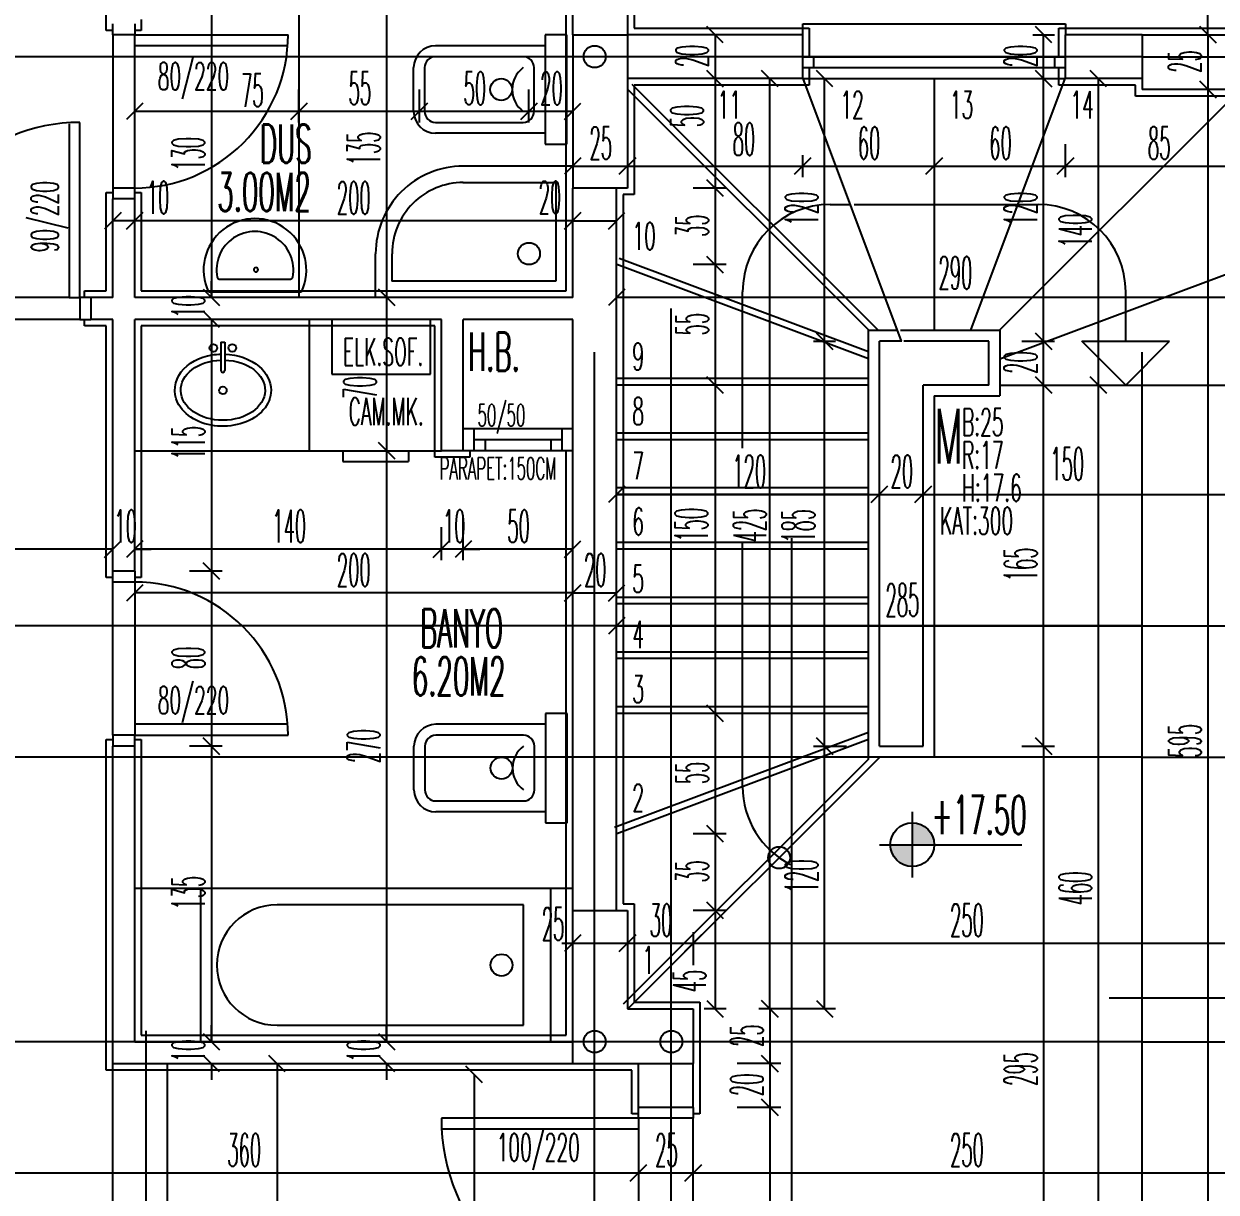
# Model space of a CAD drawing. Extents: x 78 to 306, y -397 to 18.
# Drawn here: x 275.7 to 275.8089, y -396.5913 to -396.4846 of the extents above; entities that cross this region are included whole.
import ezdxf

# ---------------------------------------------------------------- set-up
doc = ezdxf.new("R2010")
doc.units = 0
doc.header["$LTSCALE"] = 0.5
doc.header["$MEASUREMENT"] = 0
for name, pattern in [('DASHDOT2', [0.5, 0.25, -0.125, 0, -0.125]), ('DASHED', [0.75, 0.5, -0.25]), ('DOT2', [0.125, 0, -0.125])]:
    doc.linetypes.add(name, pattern=pattern)
doc.layers.get('0').update_dxf_attribs({"linetype": 'CONTINUOUS'})
for name, color, linetype in [('AKS', 5, 'DASHDOT2'), ('ASHADE', 7, 'CONTINUOUS'), ('DUVAR', 6, 'CONTINUOUS'), ('IZDUSUM', 2, 'DOT2'), ('KAPI', 1, 'CONTINUOUS'), ('KOLON', 4, 'CONTINUOUS'), ('MERDIVEN', 3, 'CONTINUOUS'), ('OLCU', 31, 'CONTINUOUS'), ('SIVA', 7, 'CONTINUOUS'), ('TEFRIS', 11, 'CONTINUOUS')]:
    doc.layers.add(name, color=color, linetype=linetype)
doc.styles.add('ICMEKAN', font='romans.shx', dxfattribs={"width": 0.55, "height": 0.2})
doc.styles.add('OLCU', font='romans.shx', dxfattribs={"width": 0.6, "height": 0.125})
doc.styles.add('OLCUIC', font='ROMANS.SHX', dxfattribs={"width": 0.4, "height": 0.15})

msp = doc.modelspace()

# ---------------------------------------------------------------- hatches: boundary and pattern name
at = {"layer": 'MERDIVEN'}
h = msp.add_hatch(color=256, dxfattribs=at)
h.paths.add_polyline_path([(275.781143941935, -396.5575598737721), (275.781143941935, -396.5595598737721), (275.783143941935, -396.5595598737721, 0.4142135623730743)])
h.paths.add_polyline_path([(275.781143941935, -396.5615598737721), (275.781143941935, -396.5595598737721), (275.779143941935, -396.5595598737721, 0.4142135623730743)])

# ---------------------------------------------------------------- linework, layer by layer
at = {"color": 0, "linetype": 'ByBlock'}
for p, q in [((275.763893941935, -396.4863098737721), (275.762393941935, -396.4848098737721)), ((275.793893941935, -396.4863098737721), (275.792393941935, -396.4848098737721)), ((275.807393941935, -396.4848098737721), (275.808893941935, -396.4863098737721)), ((275.808893941935, -396.4863098737721), (275.807393941935, -396.4848098737721)), ((275.763893941935, -396.4903098737721), (275.762393941935, -396.4888098737721)), ((275.762393941935, -396.4888098737721), (275.763893941935, -396.4903098737721)), ((275.768893941935, -396.4903098737721), (275.767393941935, -396.4888098737721)), ((275.773893941935, -396.4903098737721), (275.772393941935, -396.4888098737721)), ((275.792393941935, -396.4888098737721), (275.793893941935, -396.4903098737721)), ((275.793893941935, -396.4903098737721), (275.792393941935, -396.4888098737721)), ((275.798893941935, -396.4903098737721), (275.797393941935, -396.4888098737721)), ((275.808893941935, -396.4913098737721), (275.807393941935, -396.4898098737721)), ((275.807393941935, -396.4898098737721), (275.808893941935, -396.4913098737721)), ((275.710893941935, -396.4918098737721), (275.709393941935, -396.4933098737721)), ((275.724393941935, -396.4933098737721), (275.725893941935, -396.4918098737721)), ((275.725893941935, -396.4918098737721), (275.724393941935, -396.4933098737721)), ((275.735393941935, -396.4933098737721), (275.736893941935, -396.4918098737721)), ((275.736893941935, -396.4918098737721), (275.735393941935, -396.4933098737721)), ((275.745393941935, -396.4933098737721), (275.746893941935, -396.4918098737721)), ((275.746893941935, -396.4918098737721), (275.745393941935, -396.4933098737721)), ((275.749393941935, -396.4933098737721), (275.750893941935, -396.4918098737721)), ((275.750893941935, -396.4968098737721), (275.749393941935, -396.4983098737721)), ((275.755893941935, -396.4968098737721), (275.754393941935, -396.4983098737721)), ((275.754393941935, -396.4983098737721), (275.755893941935, -396.4968098737721)), ((275.771893941935, -396.4968098737721), (275.770393941935, -396.4983098737721)), ((275.770393941935, -396.4983098737721), (275.771893941935, -396.4968098737721)), ((275.783893941935, -396.4968098737721), (275.782393941935, -396.4983098737721)), ((275.782393941935, -396.4983098737721), (275.783893941935, -396.4968098737721)), ((275.795893941935, -396.4968098737721), (275.794393941935, -396.4983098737721)), ((275.794393941935, -396.4983098737721), (275.795893941935, -396.4968098737721)), ((275.763893941935, -396.5003098737721), (275.762393941935, -396.4988098737721)), ((275.762393941935, -396.4988098737721), (275.763893941935, -396.5003098737721)), ((275.708893941935, -396.5018098737721), (275.707393941935, -396.5033098737721)), ((275.709393941935, -396.5033098737721), (275.710893941935, -396.5018098737721)), ((275.710893941935, -396.5018098737721), (275.709393941935, -396.5033098737721)), ((275.750893941935, -396.5018098737721), (275.749393941935, -396.5033098737721)), ((275.749393941935, -396.5033098737721), (275.750893941935, -396.5018098737721)), ((275.753393941935, -396.5033098737721), (275.754893941935, -396.5018098737721)), ((275.763893941935, -396.5073098737721), (275.762393941935, -396.5058098737721)), ((275.762393941935, -396.5058098737721), (275.763893941935, -396.5073098737721)), ((275.716393941935, -396.5088098737721), (275.717893941935, -396.5103098737721)), ((275.716393941935, -396.5088098737721), (275.717893941935, -396.5103098737721)), ((275.733893941935, -396.5103098737721), (275.732393941935, -396.5088098737721)), ((275.732393941935, -396.5088098737721), (275.733893941935, -396.5103098737721)), ((275.754893941935, -396.5088098737721), (275.753393941935, -396.5103098737721)), ((275.717893941935, -396.5123098737721), (275.716393941935, -396.5108098737721)), ((275.717893941935, -396.5123098737764), (275.716393941935, -396.5108098737765)), ((275.772393941935, -396.5128098737721), (275.773893941935, -396.5143098737721)), ((275.773893941935, -396.5143098737721), (275.772393941935, -396.5128098737721)), ((275.792393941935, -396.5128098737721), (275.793893941935, -396.5143098737721)), ((275.793893941935, -396.5143098737721), (275.792393941935, -396.5128098737721)), ((275.763893941935, -396.5183098737721), (275.762393941935, -396.5168098737721)), ((275.762393941935, -396.5168098737721), (275.763893941935, -396.5183098737721)), ((275.792393941935, -396.5168098737721), (275.793893941935, -396.5183098737721)), ((275.793893941935, -396.5183098737721), (275.792393941935, -396.5168098737721)), ((275.797393941935, -396.5168098737721), (275.798893941935, -396.5183098737721)), ((275.798893941935, -396.5183098737721), (275.797393941935, -396.5168098737721)), ((275.733893941935, -396.5243098737721), (275.732393941935, -396.5228098737721)), ((275.732393941935, -396.5228098737721), (275.733893941935, -396.5243098737721)), ((275.754893941935, -396.5268098737721), (275.753393941935, -396.5283098737721)), ((275.778893941935, -396.5268098737721), (275.777393941935, -396.5283098737721)), ((275.777393941935, -396.5283098737721), (275.778893941935, -396.5268098737721)), ((275.782893941935, -396.5268098737721), (275.781393941935, -396.5283098737721)), ((275.781393941935, -396.5283098737721), (275.782893941935, -396.5268098737721)), ((275.707393941935, -396.5333098737721), (275.708893941935, -396.5318098737721)), ((275.707393941935, -396.5333098737721), (275.708893941935, -396.5318098737721)), ((275.710893941935, -396.5318098737721), (275.709393941935, -396.5333098737721)), ((275.710893941935, -396.5318098737721), (275.709393941935, -396.5333098737721)), ((275.737393941935, -396.5333098737721), (275.738893941935, -396.5318098737721)), ((275.737393941935, -396.5333098737721), (275.738893941935, -396.5318098737721)), ((275.740893941935, -396.5318098737721), (275.739393941935, -396.5333098737721)), ((275.740893941935, -396.5318098737721), (275.739393941935, -396.5333098737721)), ((275.749393941935, -396.5333098737721), (275.750893941935, -396.5318098737721)), ((275.717893941935, -396.5353098737721), (275.716393941935, -396.5338098737721)), ((275.716393941935, -396.5338098737721), (275.717893941935, -396.5353098737721)), ((275.710893941935, -396.5358098737721), (275.709393941935, -396.5373098737721)), ((275.750893941935, -396.5358098737721), (275.749393941935, -396.5373098737721)), ((275.749393941935, -396.5373098737721), (275.750893941935, -396.5358098737721)), ((275.753393941935, -396.5373098737721), (275.754893941935, -396.5358098737721)), ((275.754893941935, -396.5388098737721), (275.753393941935, -396.5403098737721)), ((275.763893941935, -396.5483098737721), (275.762393941935, -396.5468098737721)), ((275.762393941935, -396.5468098737721), (275.763893941935, -396.5483098737721)), ((275.717893941935, -396.5513098737721), (275.716393941935, -396.5498098737721)), ((275.716393941935, -396.5498098737721), (275.717893941935, -396.5513098737721)), ((275.772393941935, -396.5498098737721), (275.773893941935, -396.5513098737721)), ((275.773893941935, -396.5513098737721), (275.772393941935, -396.5498098737721)), ((275.793893941935, -396.5513098737721), (275.792393941935, -396.5498098737721)), ((275.792393941935, -396.5498098737721), (275.793893941935, -396.5513098737721)), ((275.763893941935, -396.5593098737721), (275.762393941935, -396.5578098737721)), ((275.762393941935, -396.5578098737721), (275.763893941935, -396.5593098737721)), ((275.763893941935, -396.5663098737721), (275.762393941935, -396.5648098737721)), ((275.762393941935, -396.5648098737721), (275.763893941935, -396.5663098737721)), ((275.750893941935, -396.5678098737721), (275.749393941935, -396.5693098737721)), ((275.755893941935, -396.5678098737721), (275.754393941935, -396.5693098737721)), ((275.754393941935, -396.5693098737721), (275.755893941935, -396.5678098737721)), ((275.761893941935, -396.5678098737721), (275.760393941935, -396.5693098737721)), ((275.760393941935, -396.5693098737721), (275.761893941935, -396.5678098737721)), ((275.762393941935, -396.5738098737721), (275.763893941935, -396.5753098737721)), ((275.768893941935, -396.5753098737721), (275.767393941935, -396.5738098737721)), ((275.767393941935, -396.5738098737721), (275.768893941935, -396.5753098737721)), ((275.772393941935, -396.5738098737721), (275.773893941935, -396.5753098737721)), ((275.716393941935, -396.5768098737721), (275.717893941935, -396.5783098737721)), ((275.716393941935, -396.5768098737721), (275.717893941935, -396.5783098737721)), ((275.732393941935, -396.5768098737721), (275.733893941935, -396.5783098737721)), ((275.732393941935, -396.5768098737721), (275.733893941935, -396.5783098737721)), ((275.717893941935, -396.5803098737721), (275.716393941935, -396.5788098737721)), ((275.723893941935, -396.5803098737721), (275.722393941935, -396.5788098737721)), ((275.733893941935, -396.5803098737721), (275.732393941935, -396.5788098737721)), ((275.768893941935, -396.5803098737721), (275.767393941935, -396.5788098737721)), ((275.767393941935, -396.5788098737721), (275.768893941935, -396.5803098737721)), ((275.741893941935, -396.5813098737721), (275.740393941935, -396.5798098737721)), ((275.768893941935, -396.5843098737721), (275.767393941935, -396.5828098737721)), ((275.767393941935, -396.5828098737721), (275.768893941935, -396.5843098737721)), ((275.755393941935, -396.5903098737721), (275.756893941935, -396.5888098737721)), ((275.756893941935, -396.5888098737721), (275.755393941935, -396.5903098737721)), ((275.760393941935, -396.5903098737721), (275.761893941935, -396.5888098737721)), ((275.761893941935, -396.5888098737721), (275.760393941935, -396.5903098737721))]:
    msp.add_line(p, q, dxfattribs=at)
at = {"layer": 'AKS'}
for p, q in [((275.7111439419353, -396.3515598737721), (275.7111439419353, -396.8395598737721)), ((275.7521439419353, -396.8395598737721), (275.7521439419353, -396.3515598737721)), ((275.8021439419354, -396.8395598737721), (275.8021439419354, -396.3515598737721)), ((275.7231439419353, -396.3555598737721), (275.7231439419353, -396.8355598737721)), ((275.7591439419353, -396.8355598737721), (275.7591439419353, -396.3555598737721)), ((275.8021439419354, -396.4875598737721), (275.5101439419353, -396.4875598737721)), ((275.8021439419353, -396.4875598737721), (276.0941439419353, -396.4875598737721)), ((275.8021439419354, -396.5395598737721), (275.5061439419361, -396.5395598737721)), ((275.8021439419353, -396.5395598737721), (276.0981439419346, -396.5395598737721)), ((275.8021439419354, -396.5515598737721), (275.5101439419353, -396.5515598737721)), ((275.8021439419353, -396.5515598737721), (276.0941439419353, -396.5515598737721)), ((275.8021439419354, -396.5775598737721), (275.5061439419361, -396.5775598737721)), ((275.8021439419353, -396.5775598737721), (276.0981439419346, -396.5775598737721))]:
    msp.add_line(p, q, dxfattribs=at)
at = {"layer": 'ASHADE'}
for centre in [(275.7521439419353, -396.4875598737721), (275.7521439419353, -396.5775598737721), (275.7591439419353, -396.5775598737721)]:
    msp.add_circle(centre, 0.0009999999999999432, dxfattribs=at)
at = {"layer": 'DUVAR'}
for p, q in [((275.7551439419353, -396.4785598737798), (275.7551439419353, -396.4855598737721)), ((275.7501439419353, -396.4855598737721), (275.7501439419353, -396.48255987378)), ((275.7711439419356, -396.4855598737772), (275.7551439419353, -396.4855598737775)), ((275.7711439419356, -396.4895598737764), (275.7711439419356, -396.4855598737772)), ((275.8021439419353, -396.4855598737768), (275.7951439419361, -396.4855598737769)), ((275.7951439419359, -396.4895598737755), (275.7951439419361, -396.4855598737769)), ((275.7711439419356, -396.4895598737764), (275.7551439419353, -396.4895598737771)), ((275.8021439419353, -396.4895598737752), (275.7951439419359, -396.4895598737755)), ((275.7501439419335, -396.5095598737756), (275.7501439419331, -396.4995598737721)), ((275.7541439419354, -396.5655598737721), (275.7541439419348, -396.4995598737721)), ((275.7081439419355, -396.5095598737759), (275.7081439419355, -396.5005598737744)), ((275.7101439419356, -396.5005598737744), (275.7081439419355, -396.5005598737744)), ((275.7101439419356, -396.5095598737759), (275.7101439419356, -396.5005598737744)), ((275.7061439419355, -396.5095598737759), (275.7061439419355, -396.511559873776)), ((275.7081439419355, -396.5095598737759), (275.7061439419355, -396.5095598737759)), ((275.7501439419338, -396.5095598737756), (275.7101439419356, -396.5095598737759)), ((275.7081439419355, -396.5115598737764), (275.7061439419355, -396.5115598737763)), ((275.7081439419355, -396.5345598737756), (275.7081439419355, -396.5115598737764)), ((275.7101439419356, -396.5345598737756), (275.7101439419356, -396.5115598737764)), ((275.7381439419335, -396.5115598737766), (275.7101439419356, -396.5115598737764)), ((275.738143941934, -396.5235598737777), (275.7381439419335, -396.5115598737771)), ((275.740143941934, -396.5235598737688), (275.7401439419335, -396.511559873777)), ((275.7501439419336, -396.5115598737767), (275.7401439419335, -396.5115598737766)), ((275.7501439419353, -396.5655598737721), (275.7501439419336, -396.5115598737767)), ((275.740143941934, -396.5235598737688), (275.738143941934, -396.5235598737688)), ((275.7101439419387, -396.5345598737757), (275.7081439419385, -396.5345598737756)), ((275.7081439419355, -396.5795598737758), (275.7081439419355, -396.5505598737757)), ((275.7101439419384, -396.5505598737757), (275.7081439419383, -396.5505598737757)), ((275.7101439419356, -396.5775598737757), (275.7101439419356, -396.5505598737757)), ((275.7101439419356, -396.5775598737757), (275.7501439419352, -396.5775598737757)), ((275.7081439419355, -396.5795598737758), (275.7501439419353, -396.5795598737753)), ((275.7561439419358, -396.5835598737754), (275.7561439419357, -396.5795598737752)), ((275.7611439419352, -396.5835598737751), (275.7611439419352, -396.5795598737751)), ((275.7611439419352, -396.5835598737751), (275.7561439419355, -396.5835598737754))]:
    msp.add_line(p, q, dxfattribs=at)
at = {"layer": 'IZDUSUM', "ltscale": 0.6}
for p, q in [((275.7251439419288, -396.4835598737721), (275.725143941929, -396.5095598737758)), ((275.7780222784295, -396.5125598737761), (275.7555682060041, -396.4901058013507)), ((275.7771439419338, -396.5145328953584), (275.7543844243529, -396.5059980762655)), ((275.7261141335827, -396.5235598737721), (275.7261141335827, -396.5115598737721)), ((275.777143941935, -396.5169598737757), (275.7541439419348, -396.5169598737757)), ((275.777143941935, -396.5219598737757), (275.7541439419348, -396.5219598737757)), ((275.777143941935, -396.5269598737757), (275.7541439419348, -396.5269598737757)), ((275.777143941935, -396.5319598737757), (275.7541439419348, -396.5319598737757)), ((275.777143941935, -396.5369598737757), (275.7541439419348, -396.5369598737757)), ((275.777143941935, -396.5419598737757), (275.7541439419348, -396.5419598737757)), ((275.777143941935, -396.5469598737757), (275.7541439419348, -396.5469598737757)), ((275.7771439419346, -396.5493052516317), (275.753963076223, -396.5579980762736)), ((275.7771439419347, -396.551741153996), (275.7547494862273, -396.5741356097034)), ((275.7081439419356, -396.609559873776), (275.7081439419352, -396.5795598737758)), ((275.7131439419356, -396.609559873776), (275.7131439419352, -396.5795598737757))]:
    msp.add_line(p, q, dxfattribs=at)
at = {"layer": 'KAPI', "linetype": 'DASHED', "ltscale": 0.4}
for p, q in [((275.7701439419351, -396.6315598737721), (275.7701439419351, -396.4320840608356)), ((275.599143941935, -396.5735598737721), (276.018143941935, -396.5735598737723))]:
    msp.add_line(p, q, dxfattribs=at)
at = {"layer": 'KAPI'}
for p, q in [((275.7081439419355, -396.4855598737747), (275.7081439419355, -396.4845598737746)), ((275.7101439419356, -396.4845598737746), (275.7101439419356, -396.4855598737747)), ((275.7711439419356, -396.4855598737757), (275.7711439419356, -396.4845598737757)), ((275.7711439419356, -396.4845598737757), (275.7951439419356, -396.4845598737757)), ((275.7951439419356, -396.4845598737757), (275.7951439419356, -396.4855598737757)), ((275.7101439419356, -396.4855598737747), (275.7081439419355, -396.4855598737747)), ((275.7101439419356, -396.4855598737747), (275.7241439419356, -396.4855598737747)), ((275.7101439419356, -396.4865598737748), (275.7101439419356, -396.4855598737747)), ((275.7241081819793, -396.4865598737745), (275.7101439419356, -396.4865598737748)), ((275.7711439419356, -396.4875598737759), (275.7951439419356, -396.4875598737759)), ((275.7721439419357, -396.4875598737759), (275.7721439419357, -396.4885598737759)), ((275.7941439419355, -396.4875598737759), (275.7941439419355, -396.4885598737759)), ((275.7711439419356, -396.4885598737759), (275.7951439419356, -396.4885598737759)), ((275.7711439419356, -396.4895598737757), (275.7951439419356, -396.4895598737757)), ((275.7041439419353, -396.4936907995548), (275.7041439419353, -396.5095598737759)), ((275.7051439419354, -396.5095598737759), (275.7051439419354, -396.4935598737756)), ((275.7081439419355, -396.4995598737743), (275.7081439419355, -396.5005598737741)), ((275.7101439419356, -396.4995598737743), (275.7081439419355, -396.4995598737743)), ((275.7101439419356, -396.5005598737741), (275.7101439419356, -396.4995598737743)), ((275.7736588461109, -396.5010598737721), (275.7755224838849, -396.5010598737721)), ((275.7758498770627, -396.5010598737721), (275.7926439419358, -396.5010598737721)), ((275.7041439419353, -396.5095598737759), (275.7051439419354, -396.5095598737759)), ((275.7051439419354, -396.5095598737759), (275.7051439419354, -396.511559873776)), ((275.7061439419355, -396.5095598737759), (275.7051439419354, -396.5095598737759)), ((275.7656588461109, -396.5233305569919), (275.7656588461109, -396.5090598737721)), ((275.8006439419357, -396.5135598737757), (275.8006439419357, -396.5090598737721)), ((275.7051439419354, -396.511559873776), (275.6891439419354, -396.5115598737763)), ((275.7051439419354, -396.511559873776), (275.7061439419355, -396.511559873776)), ((275.7800743680922, -396.5125598737762), (275.7891439419362, -396.5125598737762)), ((275.7891439419362, -396.5125598737762), (275.789143941936, -396.5185598737721)), ((275.7881439419356, -396.5135598737762), (275.7803931452908, -396.5135598737762)), ((275.7881439419355, -396.5175598737721), (275.7881439419356, -396.5135598737762)), ((275.7501439419366, -396.5215598737687), (275.7401439419339, -396.5215598737688)), ((275.7501439419366, -396.5235598737687), (275.7401439419339, -396.5235598737688)), ((275.7656588461109, -396.5542529628465), (275.7656588461109, -396.5319938169954)), ((275.7081439419385, -396.5355598737757), (275.7081439419385, -396.5345598737759)), ((275.7101439419387, -396.5345598737759), (275.7101439419387, -396.5355598737758)), ((275.7101439419387, -396.5355598737758), (275.7081439419385, -396.5355598737757)), ((275.7081439419383, -396.5495598737756), (275.7081439419385, -396.5355598737757)), ((275.7241081819821, -396.5485598737762), (275.7101439419384, -396.5485598737756)), ((275.7101439419384, -396.5485598737756), (275.7101439419384, -396.5495598737756)), ((275.7101439419384, -396.5495598737756), (275.7081439419383, -396.5495598737756)), ((275.7081439419383, -396.5495598737756), (275.7081439419383, -396.5505598737757)), ((275.7101439419384, -396.5495598737756), (275.7241439419383, -396.5495598737759)), ((275.7101439419384, -396.5505598737757), (275.7101439419384, -396.5495598737756)), ((275.7561439419355, -396.5845598737754), (275.7561439419355, -396.5835598737754)), ((275.7611439419352, -396.5835598737751), (275.7611439419352, -396.5845598737752)), ((275.7561439419355, -396.5845598737754), (275.7381439419351, -396.5845598737752)), ((275.7611439419352, -396.5845598737752), (275.7561439419355, -396.5845598737754)), ((275.7561439419355, -396.5845598737754), (275.7561439419355, -396.5855598737755)), ((275.7611439419352, -396.5845598737752), (275.7561439419355, -396.5845598737754)), ((275.7561439419355, -396.5845598737754), (275.7561439419355, -396.5855598737755)), ((275.7611439419352, -396.5845598737752), (275.7561439419355, -396.5845598737754)), ((275.7561439419355, -396.5845598737754), (275.7561439419355, -396.5855598737755)), ((275.7561439419355, -396.5855598737755), (275.7381717411794, -396.5855598737749))]:
    msp.add_line(p, q, dxfattribs=at)
at = {"layer": 'KAPI', "ltscale": 1.4}
for p, q in [((275.7081439419355, -396.4855598737747), (275.7081439419355, -396.4995598737743)), ((275.710143941935, -396.4995598737721), (275.710143941935, -396.4865598737721)), ((275.704143941935, -396.5095598737721), (275.6891439419354, -396.5095598737721)), ((275.741143941935, -396.5235598737721), (275.741143941935, -396.5215598737721)), ((275.749143941935, -396.5215598737721), (275.749143941935, -396.5235598737721)), ((275.749143941935, -396.5225598737721), (275.741143941935, -396.5225598737721)), ((275.742143941935, -396.5225598737721), (275.742143941935, -396.5235598737721)), ((275.748143941935, -396.5225598737721), (275.748143941935, -396.5235598737721)), ((275.710143941935, -396.5355598737721), (275.710143941935, -396.5485598737721)), ((275.761143941935, -396.602559873775), (275.761143941935, -396.5845598737752)), ((275.756143941935, -396.5855598737749), (275.756143941935, -396.602559873775))]:
    msp.add_line(p, q, dxfattribs=at)
at = {"layer": 'KAPI'}
for centre, radius, start, end in [((275.7101439419362, -396.4855598737747), 0.01399999999936199, 269.9999999983715, 0), ((275.7051439419354, -396.5095598737762), 0.01600000000064028, 90, 179.9999999991858), ((275.7736588461109, -396.5090598737721), 0.008, 90, 180), ((275.7926439419358, -396.5090598737721), 0.008, 0, 90), ((275.7101439419384, -396.5495598737756), 0.01399999999994179, 359.9999999988601, 89.99999999886009), ((275.7736588461109, -396.5542529628465), 0.008, 180, 242.959124344251), ((275.756143941935, -396.5845598737752), 0.01799999999988273, 180, 270.0000000016285)]:
    msp.add_arc(centre, radius, start, end, dxfattribs=at)
at = {"layer": 'KOLON'}
for p, q in [((275.7501439419353, -396.4855598737721), (275.7551439419353, -396.4855598737721)), ((275.7501439419353, -396.4855598737721), (275.7501439419353, -396.4995598737721)), ((275.7551439419353, -396.4855598737775), (275.7551439419353, -396.4995598737721)), ((275.8021439419353, -396.4855598737721), (275.8161439419353, -396.4855598737721)), ((275.8021439419353, -396.4855598737721), (275.8021439419353, -396.4905598737721)), ((275.7801737502895, -396.5135598737762), (275.771173750288, -396.4895598737721)), ((275.8161439419353, -396.4905598737721), (275.8021439419353, -396.4905598737721)), ((275.7551439419353, -396.4995598737721), (275.7501439419353, -396.4995598737721)), ((275.7501439419353, -396.5795598737721), (275.7501439419353, -396.5655598737721)), ((275.7501439419353, -396.5655598737721), (275.7551439419353, -396.5655598737721)), ((275.7551439419353, -396.5655598737721), (275.7551439419353, -396.5745598737721)), ((275.7551439419353, -396.5745598737721), (275.7611439419353, -396.5745598737721)), ((275.7611439419353, -396.5745598737721), (275.7611439419353, -396.5795598737721)), ((275.7501439419353, -396.5795598737721), (275.7611439419353, -396.5795598737721))]:
    msp.add_line(p, q, dxfattribs=at)
at = {"layer": 'MERDIVEN', "linetype": 'ByBlock'}
for p, q in [((275.783173750288, -396.5125598737721), (275.783173750288, -396.4895598737721)), ((275.7864891335811, -396.5125598737762), (275.7951141335827, -396.4895598737721)), ((275.777173750288, -396.5125598737721), (275.7551439419353, -396.4905300654194)), ((275.7891141335826, -396.5125598737721), (275.8111439419353, -396.4905300654194)), ((275.7771439419338, -396.5151736956393), (275.754173750288, -396.5065598737721)), ((275.7891439419368, -396.5151736956393), (275.8121141335827, -396.5065598737721)), ((275.7771439419338, -396.5125598737762), (275.7797987502895, -396.5125598737762)), ((275.7781439419348, -396.550559873776), (275.7781439419351, -396.5135598737762)), ((275.7801907857958, -396.5135598737762), (275.7781439419351, -396.5135598737762)), ((275.7871439419346, -396.5135598737762), (275.7871439419352, -396.5135598737762)), ((275.7966439419358, -396.5135598737757), (275.8046439419358, -396.5135598737757)), ((275.8006439419357, -396.5175598737757), (275.7966439419358, -396.5135598737757)), ((275.8006439419357, -396.5175598737757), (275.8046439419358, -396.5135598737757)), ((275.777143941935, -396.5175598737757), (275.7541439419348, -396.5175598737757)), ((275.7821439419353, -396.550559873776), (275.7821439419355, -396.5175598737721)), ((275.7881439419355, -396.5175598737721), (275.7821439419355, -396.5175598737721)), ((275.7891439419357, -396.5175598737757), (275.8121439419359, -396.5175598737757)), ((275.783143941936, -396.5185598737721), (275.7831439419351, -396.5515598737721)), ((275.783143941936, -396.5185598737721), (275.789143941936, -396.5185598737721)), ((275.777143941935, -396.5225598737757), (275.7541439419348, -396.5225598737757)), ((275.777143941935, -396.5275598737757), (275.7541439419348, -396.5275598737757)), ((275.777143941935, -396.5325598737757), (275.7541439419348, -396.5325598737757)), ((275.777143941935, -396.5375598737757), (275.7541439419348, -396.5375598737757)), ((275.777143941935, -396.5425598737757), (275.7541439419348, -396.5425598737757)), ((275.777143941935, -396.5475598737757), (275.7541439419348, -396.5475598737757)), ((275.7771439419338, -396.5499460519129), (275.754173750288, -396.5585598737801)), ((275.7781439419347, -396.550559873776), (275.7821439419353, -396.550559873776)), ((275.7781439419347, -396.5515896821333), (275.755173750296, -396.5745598737721)), ((275.7781439419347, -396.5515896821333), (275.7781439419347, -396.5515598737721))]:
    msp.add_line(p, q, dxfattribs=at)
at = {"layer": 'MERDIVEN'}
for p, q in [((275.7771439419347, -396.551741153996), (275.7771439419338, -396.5125598737762)), ((275.7831439419351, -396.5515598737758), (275.7771439419347, -396.5515598737758)), ((275.781143941935, -396.5565598737721), (275.781143941935, -396.5625598737721)), ((275.781143941935, -396.5565598737721), (275.781143941935, -396.5625598737721)), ((275.778143941935, -396.5595598737721), (275.791143941935, -396.5595598737721)), ((275.778143941935, -396.5595598737721), (275.791143941935, -396.5595598737721))]:
    msp.add_line(p, q, dxfattribs=at)
msp.add_circle((275.781143941935, -396.5595598737721), 0.002000000000000029, dxfattribs=at)
msp.add_circle((275.781143941935, -396.5595598737721), 0.002000000000000029, dxfattribs=at)
at = {"layer": 'MERDIVEN', "linetype": 'ByBlock'}
msp.add_circle((275.7689867215666, -396.5607469025015), 0.0009999999999999432, dxfattribs=at)
at = {"layer": 'OLCU', "ltscale": 1.4}
for p, q in [((275.808143941935, -396.4855598737721), (275.808143941935, -396.4785598737721)), ((275.733143941935, -396.4825598737721), (275.733143941935, -396.5095598737721)), ((275.717143941935, -396.4835598737721), (275.717143941935, -396.5095598737721)), ((275.763143941935, -396.4855598737721), (275.763143941935, -396.4895598737721)), ((275.792143941935, -396.4855598737721), (275.794143941935, -396.4855598737721)), ((275.793143941935, -396.4895598737721), (275.793143941935, -396.4855598737721)), ((275.808143941935, -396.4855598737721), (275.808143941935, -396.4905598737721)), ((275.763143941935, -396.4895598737721), (275.763143941935, -396.4995598737721)), ((275.768143941935, -396.5745598737721), (275.768143941935, -396.4895598737721)), ((275.773143941935, -396.5135598737721), (275.773143941935, -396.4895598737721)), ((275.793143941935, -396.5135598737721), (275.793143941935, -396.4895598737721)), ((275.798143941935, -396.5175598737721), (275.798143941935, -396.4895598737721)), ((275.725143941935, -396.4935598737721), (275.725143941935, -396.4905598737721)), ((275.736143941935, -396.4935598737721), (275.736143941935, -396.4905598737721)), ((275.746143941935, -396.4935598737721), (275.746143941935, -396.4905598737721)), ((275.808143941935, -396.4905598737721), (275.808143941935, -396.6095598737721)), ((275.725143941935, -396.4925598737721), (275.710143941935, -396.4925598737721)), ((275.736143941935, -396.4925598737721), (275.725143941935, -396.4925598737721)), ((275.746143941935, -396.4925598737721), (275.736143941935, -396.4925598737721)), ((275.750143941935, -396.4925598737721), (275.746143941935, -396.4925598737721)), ((275.795143941935, -396.4985598737721), (275.795143941935, -396.4955598737721)), ((275.771143941935, -396.4985598737721), (275.771143941935, -396.4965598737721)), ((275.750143941935, -396.4975598737721), (275.755143941935, -396.4975598737721)), ((275.755143941935, -396.4975598737721), (275.771143941935, -396.4975598737721)), ((275.771143941935, -396.4975598737721), (275.783143941935, -396.4975598737721)), ((275.783143941935, -396.4975598737721), (275.795143941935, -396.4975598737721)), ((275.795143941935, -396.4975598737721), (275.812143941935, -396.4975598737721)), ((275.764143941935, -396.4995598737721), (275.761143941935, -396.4995598737721)), ((275.763143941935, -396.4995598737721), (275.763143941935, -396.5065598737721)), ((275.710143941935, -396.5025598737721), (275.708143941935, -396.5025598737721)), ((275.750143941935, -396.5025598737721), (275.710143941935, -396.5025598737721)), ((275.750143941935, -396.5025598737721), (275.754143941935, -396.5025598737721)), ((275.764143941935, -396.5065598737721), (275.761143941935, -396.5065598737721)), ((275.763143941935, -396.5065598737721), (275.763143941935, -396.5175598737721)), ((275.717143941935, -396.5095598737721), (275.717143941935, -396.5080598737721)), ((275.733143941935, -396.5095598737721), (275.733143941935, -396.5235598737721)), ((275.812143941935, -396.5095598737721), (275.754143941935, -396.5095598737721)), ((275.717143941935, -396.5115598737721), (275.717143941935, -396.5130598737721)), ((275.717143941935, -396.5115598737764), (275.717143941935, -396.5345598737721)), ((275.772143941935, -396.5135598737721), (275.774143941935, -396.5135598737721)), ((275.773143941935, -396.5505598737721), (275.773143941935, -396.5135598737721)), ((275.791143941935, -396.5135598737721), (275.794143941935, -396.5135598737721)), ((275.793143941935, -396.5175598737721), (275.793143941935, -396.5135598737721)), ((275.763143941935, -396.5175598737721), (275.763143941935, -396.5475598737721)), ((275.793143941935, -396.5505598737721), (275.793143941935, -396.5175598737721)), ((275.798143941935, -396.6095598737721), (275.798143941935, -396.5175598737721)), ((275.733143941935, -396.5235598737721), (275.733143941935, -396.5775598737721)), ((275.754143941935, -396.5275598737721), (275.778143941935, -396.5275598737721)), ((275.778143941935, -396.5275598737721), (275.782143941935, -396.5275598737721)), ((275.782143941935, -396.5275598737721), (275.812143941935, -396.5275598737721)), ((275.740143941935, -396.5335598737721), (275.740143941935, -396.5295598737721)), ((275.738143941935, -396.5335598737721), (275.738143941935, -396.5305598737721)), ((275.708143941935, -396.5325598737721), (275.684143941935, -396.5325598737721)), ((275.708143941935, -396.5325598737721), (275.706643941935, -396.5325598737721)), ((275.710143941935, -396.5325598737721), (275.711643941935, -396.5325598737721)), ((275.738143941935, -396.5325598737721), (275.710143941935, -396.5325598737721)), ((275.738143941935, -396.5325598737721), (275.736643941935, -396.5325598737721)), ((275.740143941935, -396.5325598737721), (275.738143941935, -396.5325598737721)), ((275.740143941935, -396.5325598737721), (275.741643941935, -396.5325598737721)), ((275.750143941935, -396.5325598737721), (275.740143941935, -396.5325598737721)), ((275.718143941935, -396.5345598737721), (275.715143941935, -396.5345598737721)), ((275.717143941935, -396.5345598737721), (275.717143941935, -396.5505598737721)), ((275.750143941935, -396.5365598737721), (275.710143941935, -396.5365598737721)), ((275.750143941935, -396.5365598737721), (275.754143941935, -396.5365598737721)), ((275.754143941935, -396.5395598737721), (275.811143941935, -396.5395598737721)), ((275.763143941935, -396.5475598737721), (275.763143941935, -396.5585598737721)), ((275.718143941935, -396.5505598737721), (275.715143941935, -396.5505598737721)), ((275.717143941935, -396.5505598737721), (275.717143941935, -396.5775598737721)), ((275.772143941935, -396.5505598737721), (275.775143941935, -396.5505598737721)), ((275.773143941935, -396.5745598737721), (275.773143941935, -396.5505598737721)), ((275.791143941935, -396.5505598737721), (275.794143941935, -396.5505598737721)), ((275.793143941935, -396.5505598737721), (275.793143941935, -396.6095598737721)), ((275.764143941935, -396.5585598737721), (275.761143941935, -396.5585598737721)), ((275.763143941935, -396.5585598737721), (275.763143941935, -396.5655598737721)), ((275.764143941935, -396.5655598737721), (275.761143941935, -396.5655598737721)), ((275.763143941935, -396.5655598737721), (275.763143941935, -396.5745598737721)), ((275.749143941935, -396.5685598737721), (275.812143941935, -396.5685598737721)), ((275.750143941935, -396.5685598737721), (275.755143941935, -396.5685598737721)), ((275.755143941935, -396.5685598737721), (275.761143941935, -396.5685598737721)), ((275.761143941935, -396.5675598737721), (275.761143941935, -396.5705598737721)), ((275.761143941935, -396.5685598737721), (275.811143941935, -396.5685598737721)), ((275.764143941935, -396.5745598737721), (275.7621439419351, -396.5745598737721)), ((275.774143941935, -396.5745598737721), (275.767143941935, -396.5745598737721)), ((275.768143941935, -396.5745598737721), (275.768143941935, -396.5795598737721)), ((275.717143941935, -396.5775598737721), (275.717143941935, -396.5760598737721)), ((275.733143941935, -396.5775598737721), (275.733143941935, -396.5760598737721)), ((275.717143941935, -396.5795598737721), (275.717143941935, -396.5810598737721)), ((275.723143941935, -396.5795598737721), (275.723143941935, -396.6095598737721)), ((275.733143941935, -396.5795598737721), (275.733143941935, -396.5810598737721)), ((275.741143941935, -396.5805598737721), (275.741143941935, -396.6135598737721)), ((275.769143941935, -396.5795598737721), (275.765143941935, -396.5795598737721)), ((275.768143941935, -396.5795598737721), (275.768143941935, -396.5835598737721)), ((275.769143941935, -396.5835598737721), (275.765143941935, -396.5835598737721)), ((275.768143941935, -396.5835598737721), (275.768143941935, -396.6035598737721)), ((275.756143941935, -396.5895598737721), (275.684143941935, -396.5895598737721)), ((275.761143941935, -396.5895598737721), (275.756143941935, -396.5895598737721)), ((275.811143941935, -396.5895598737721), (275.761143941935, -396.5895598737721))]:
    msp.add_line(p, q, dxfattribs=at)
at = {"layer": 'SIVA', "ltscale": 1.4}
for p, q in [((275.7557439419353, -396.4779598737798), (275.7557439419353, -396.4849598737721)), ((275.7075439419355, -396.4851598737746), (275.7075439419355, -396.4835598737721)), ((275.7495439419353, -396.485559873772), (275.7495439419353, -396.4831598737799)), ((275.7107439419356, -396.4841598737721), (275.7107439419356, -396.4851598737746)), ((275.7081439419355, -396.4851598737746), (275.7075439419355, -396.4851598737746)), ((275.7107439419356, -396.4851598737746), (275.7101439419356, -396.4851598737746)), ((275.7495439419331, -396.4995598737721), (275.7495439419353, -396.485559873772)), ((275.7557439419353, -396.4849598737721), (275.7561439419353, -396.4849598737721)), ((275.7561439419353, -396.4849598737721), (275.7717439419356, -396.4849598737773)), ((275.7717439419356, -396.4849598737773), (275.7717439419356, -396.4875598737759)), ((275.794543941936, -396.4875598737759), (275.7945439419362, -396.4849598737769)), ((275.7945439419362, -396.4849598737769), (275.8021439419353, -396.4849598737767)), ((275.8021439419353, -396.4849598737767), (275.8167439419353, -396.4849598737719)), ((275.7717439419356, -396.4885598737759), (275.7717439419356, -396.4901598737764)), ((275.7945439419358, -396.4901598737756), (275.794543941936, -396.4885598737759)), ((275.7717439419356, -396.4901598737764), (275.7557439419353, -396.4901598737771)), ((275.7557439419353, -396.4901598737771), (275.7557439419353, -396.5001598737721)), ((275.8015439419353, -396.4901598737753), (275.7945439419358, -396.4901598737756)), ((275.8015439419353, -396.4911598737721), (275.8015439419353, -396.4901598737753)), ((275.8115439419365, -396.4911598737721), (275.8015439419353, -396.4911598737721)), ((275.7075439419355, -396.508959873776), (275.7075439419355, -396.4999598737744)), ((275.7075439419355, -396.4999598737744), (275.7081439419355, -396.4999598737744)), ((275.7101439419356, -396.4999598737744), (275.7107439419356, -396.4999598737744)), ((275.7107439419356, -396.4999598737744), (275.7107439419356, -396.5089598737759)), ((275.7495439419334, -396.5089598737756), (275.7495439419331, -396.4995598737721)), ((275.7557439419353, -396.5001598737721), (275.7547439419349, -396.5001598737721)), ((275.7547439419349, -396.5001598737721), (275.7547439419354, -396.5649598737721)), ((275.7055439419355, -396.5095598737759), (275.7055439419355, -396.508959873776)), ((275.7055439419355, -396.508959873776), (275.7075439419355, -396.508959873776)), ((275.7107439419356, -396.5089598737759), (275.7495439419334, -396.5089598737756)), ((275.7055439419355, -396.5121598737763), (275.7055439419355, -396.511559873776)), ((275.7075439419355, -396.5121598737763), (275.7055439419355, -396.5121598737763)), ((275.7075439419355, -396.5351598737756), (275.7075439419355, -396.5121598737763)), ((275.7375439419336, -396.5121598737766), (275.7107439419356, -396.5121598737764)), ((275.7107439419356, -396.5121598737764), (275.7107439419356, -396.5351598737757)), ((275.737543941934, -396.5241598737688), (275.7375439419336, -396.5121598737766)), ((275.740743941934, -396.5235598737688), (275.740743941934, -396.5241598737688)), ((275.7495439419353, -396.5655598737721), (275.749543941934, -396.5235598737687)), ((275.740743941934, -396.5241598737688), (275.737543941934, -396.5241598737688)), ((275.7081439419385, -396.5351598737756), (275.7075439419355, -396.5351598737756)), ((275.7107439419356, -396.5351598737757), (275.7101439419387, -396.5351598737757)), ((275.7075439419355, -396.5801598737758), (275.7075439419355, -396.5499598737757)), ((275.7075439419355, -396.5499598737757), (275.7081439419383, -396.5499598737757)), ((275.7101439419384, -396.5499598737757), (275.7107439419356, -396.5499598737757)), ((275.7107439419356, -396.5499598737757), (275.7107439419356, -396.5769598737757)), ((275.7547439419354, -396.5649598737721), (275.7557439419353, -396.5649598737721)), ((275.7557439419353, -396.5649598737721), (275.7557439419353, -396.5739598737721)), ((275.7495439419353, -396.5769598737757), (275.7495439419353, -396.5655598737721)), ((275.7557439419353, -396.5739598737721), (275.7617439419353, -396.5739598737721)), ((275.7617439419353, -396.5739598737721), (275.7617439419353, -396.5795598737721)), ((275.7107439419356, -396.5769598737757), (275.7495439419353, -396.5769598737757)), ((275.7501439419353, -396.5801598737721), (275.7075439419355, -396.5801598737758)), ((275.7555439419357, -396.5801598737721), (275.7501439419353, -396.5801598737721)), ((275.7555439419358, -396.5841598737754), (275.7555439419357, -396.5801598737721)), ((275.7617439419353, -396.5795598737721), (275.7617439419353, -396.5841598737751)), ((275.7561439419355, -396.5841598737754), (275.7555439419358, -396.5841598737754)), ((275.7617439419353, -396.5841598737751), (275.7611439419352, -396.5841598737751))]:
    msp.add_line(p, q, dxfattribs=at)
at = {"layer": 'TEFRIS'}
for p, q in [((275.7476141335833, -396.4855598737729), (275.7476141335833, -396.4955598737729)), ((275.7496141335835, -396.4855598737729), (275.7476141335833, -396.4855598737729)), ((275.7496141335835, -396.4955598737729), (275.7496141335835, -396.4855598737729)), ((275.7476141335833, -396.4865598737726), (275.7376141335833, -396.4865598737726)), ((275.7456141335833, -396.4875598737727), (275.7376141335833, -396.4875598737727)), ((275.7356141335832, -396.4925598737727), (275.7356141335832, -396.4885598737728)), ((275.7366141335833, -396.4885598737728), (275.7366141335833, -396.4925598737727)), ((275.7466141335833, -396.4925598737727), (275.7466141335833, -396.4885598737728)), ((275.7376141335833, -396.4935598737728), (275.7456141335833, -396.4935598737728)), ((275.7476141335833, -396.4945598737729), (275.7376141335833, -396.4945598737729)), ((275.7476141335833, -396.4955598737729), (275.7496141335835, -396.4955598737729)), ((275.7501439419351, -396.4975598737739), (275.740143941935, -396.4975598737736)), ((275.7401141335827, -396.4990598737721), (275.7486141335827, -396.4990598737721)), ((275.7486141335827, -396.4990598737721), (275.7486141335827, -396.5080598737721)), ((275.7321439419349, -396.509559873773), (275.7321439419347, -396.5055598737737)), ((275.7336141335826, -396.5055598737721), (275.7336141335826, -396.5080598737721)), ((275.7178696611087, -396.5078774962183), (275.7243768321236, -396.5078774962183)), ((275.7486141335827, -396.5080598737721), (275.7336141335826, -396.5080598737721)), ((275.7168821704865, -396.5090598737726), (275.7253643227458, -396.5090598737726)), ((275.728143941935, -396.5115598737721), (275.728143941935, -396.5165598737721)), ((275.737143941935, -396.5165598737721), (275.737143941935, -396.5115598737721)), ((275.7180208910815, -396.5136359536726), (275.7180208910815, -396.516241602641)), ((275.7180208910815, -396.5136359536726), (275.7183662980879, -396.5136359536726)), ((275.7183662980879, -396.5136359536726), (275.7183662980879, -396.516241602641)), ((275.728143941935, -396.5165598737721), (275.737143941935, -396.5165598737721)), ((275.7101439419356, -396.5235598737774), (275.738143941934, -396.5235598737777)), ((275.7291439419336, -396.5235598737773), (275.7291439419336, -396.5245598737773)), ((275.7351439419335, -396.5235598737773), (275.7351439419335, -396.5245598737773)), ((275.7291439419336, -396.5245598737773), (275.7351439419333, -396.5245598737773)), ((275.7476439419369, -396.5475598737705), (275.7476439419369, -396.5575598737705)), ((275.7496439419371, -396.5475598737705), (275.7476439419369, -396.5475598737705)), ((275.7496439419371, -396.5575598737705), (275.7496439419371, -396.5475598737705)), ((275.7476439419369, -396.5485598737702), (275.7376439419369, -396.5485598737702)), ((275.7456439419368, -396.5495598737702), (275.7376439419369, -396.5495598737702)), ((275.7356439419368, -396.5545598737703), (275.7356439419368, -396.5505598737703)), ((275.7366439419369, -396.5505598737703), (275.7366439419369, -396.5545598737703)), ((275.7466439419369, -396.5545598737703), (275.7466439419369, -396.5505598737703)), ((275.7376439419369, -396.5555598737703), (275.7456439419368, -396.5555598737703)), ((275.7476439419369, -396.5565598737704), (275.7376439419369, -396.5565598737704)), ((275.7476439419369, -396.5575598737705), (275.7496439419371, -396.5575598737705)), ((275.7501439419352, -396.5635598737687), (275.7101439419356, -396.563559873769)), ((275.716143941935, -396.563559873769), (275.716143941935, -396.5775598737721)), ((275.748143941935, -396.5775598737721), (275.748143941935, -396.5635598737688)), ((275.7456439419357, -396.5650598737687), (275.723143941936, -396.5650598737687)), ((275.7456439419357, -396.5760598737688), (275.7456439419357, -396.5650598737687)), ((275.723143941936, -396.5760598737688), (275.7456439419357, -396.5760598737688))]:
    msp.add_line(p, q, dxfattribs=at)
for centre, radius in [((275.7436141335843, -396.4905598737729), 0.0009999999999990906), ((275.7461439419349, -396.5055598737737), 0.001000000000058208), ((275.7173300770691, -396.5141756521199), 0.0003454070062983653), ((275.7190571121004, -396.5141756521199), 0.0003454070062983653), ((275.7181935945847, -396.5180509579846), 0.0003454070062983653), ((275.7436439419379, -396.5525598737705), 0.0009999999999990906), ((275.7436439419367, -396.5705598737686), 0.0009999999999999432)]:
    msp.add_circle(centre, radius, dxfattribs=at)
for centre, radius, start, end in [((275.7376141335843, -396.4885598737728), 0.002, 90, 180), ((275.7376141335843, -396.4885598737728), 0.001, 90, 180), ((275.7456141335841, -396.4885598737728), 0.001, 0, 90), ((275.7471141335844, -396.4905598737729), 0.002499999999999375, 126.8698976460394, 233.1301023539606), ((275.7376141335843, -396.4925598737727), 0.002, 180, 270), ((275.7376141335843, -396.4925598737727), 0.001, 180, 270), ((275.7456141335841, -396.4925598737727), 0.001, 270, 0), ((275.7401439419347, -396.5055598737736), 0.008, 89.99999999788302, 180.0000000009771), ((275.7401439419347, -396.5055598737736), 0.006500000000000001, 89.99999999788302, 180.0000000009771), ((275.7211232466167, -396.5070486517333), 0.004693798124088048, 334.6285478708978, 205.3714521291023), ((275.7211232466167, -396.5070486517333), 0.003511420569777305, 349.0110539047405, 190.9889460952594), ((275.7212107693708, -396.5070336050009), 0.0001970629257184179, 90, 270), ((275.7212107693708, -396.5070336050009), 0.0001970629257184179, 270, 90), ((275.717869661109, -396.5076804332923), 0.0001970629257184571, 190.9889460952594, 270), ((275.7243768321239, -396.5076804332923), 0.0001970629257184571, 270, 349.0110539047405), ((275.7181935945847, -396.516241602641), 0.0001727035031491827, 180, 0), ((275.7376439419378, -396.5505598737703), 0.002, 90, 180), ((275.7376439419378, -396.5505598737703), 0.001, 90, 180), ((275.7456439419377, -396.5505598737703), 0.001, 0, 90), ((275.747143941938, -396.5525598737705), 0.002499999999999375, 126.8698976460394, 233.1301023539606), ((275.7376439419378, -396.5545598737703), 0.002, 180, 270), ((275.7376439419378, -396.5545598737703), 0.001, 180, 270), ((275.7456439419377, -396.5545598737703), 0.001, 270, 0), ((275.7231439419369, -396.5705598737686), 0.005500000000000025, 90, 270)]:
    msp.add_arc(centre, radius, start, end, dxfattribs=at)
at = {"layer": 'TEFRIS', "extrusion": (0, 0, -1)}
msp.add_ellipse((275.7181935945847, -396.518034630188), major_axis=(0.003850000029399299, 7.92959013003999e-18), ratio=0.7142857088313139, start_param=-1.525923216489635, end_param=4.667515870079431, dxfattribs=at)
at = {"layer": 'TEFRIS'}
msp.add_open_spline([(275.7183662980879, -396.5147406644899), (275.719549452214, -396.5147799977615), (275.7207150291554, -396.5151714169008), (275.7221809626239, -396.5164360305096), (275.7225935945846, -396.517223176031), (275.7225935945846, -396.518034630188), (275.7225935945846, -396.5186826234896), (275.722332746148, -396.5193207222661), (275.7209763799514, -396.5208929192851), (275.719308627767, -396.5214436511651), (275.7161274345632, -396.5211874202073), (275.7146323596895, -396.5203758836803), (275.7136247058975, -396.5182586141931), (275.7137650835726, -396.5171752786083), (275.7150102908901, -396.515563756133), (275.7160577746225, -396.5150137287638), (275.7174743430978, -396.5147720344929), (275.7177471903202, -396.5147460804589), (275.7180208910815, -396.514739226148)], degree=3, knots=[4.753337881660367, 4.753337881660367, 4.753337881660367, 4.753337881660367, 5.591605059702994, 5.591605059702994, 6.283185307179586, 6.283185307179586, 6.283185307179586, 6.83545232555502, 6.83545232555502, 7.966271062912197, 7.966271062912197, 9.097089800269373, 9.097089800269373, 9.92909516512524, 9.92909516512524, 10.76110052998111, 10.76110052998111, 10.95499222150214, 10.95499222150214, 10.95499222150214, 10.95499222150214], dxfattribs=at)

# ---------------------------------------------------------------- texts
at = {"layer": 'KAPI', "style": 'OLCU', "width": 0.5}
for s, height, rotation, p in [('80/220', 0.002499999999999999, 359.9999999982087, (275.712240848637, -396.4906040274227)), ('11', 0.0025, 359.9999999982087, (275.7633645001304, -396.4932031450023)), ('12', 0.0025, 359.9999999982087, (275.7745821662639, -396.4932031450023)), ('13', 0.0025, 359.9999999982087, (275.7845821662639, -396.4932031450023)), ('14', 0.0025, 359.9999999982087, (275.795582166264, -396.4932031450023)), ('90/220', 0.002499999999999999, 89.99999999820871, (275.7031880955856, -396.5054629670702)), ('10', 0.0025, 359.9999999982087, (275.7555821662639, -396.5052031450023)), ('9', 0.0025, 359.9999999982087, (275.7555821662639, -396.5162031450024)), ('8', 0.0025, 359.9999999982087, (275.7555821662639, -396.521203484224)), ('B:25', 0.0025, 359.9999999982087, (275.7856858175721, -396.5222146156814)), ('R:17', 0.0025, 359.9999999982087, (275.7856858175721, -396.5252146156814)), ('7', 0.0025, 359.9999999982087, (275.7555821662639, -396.5262031450023)), ('H:17.6', 0.0025, 359.9999999982087, (275.7856858175721, -396.5282146156815)), ('6', 0.0025, 359.9999999982087, (275.7555821662639, -396.5312783672858)), ('KAT:300', 0.0025, 359.9999999982087, (275.7836628169402, -396.5312146156814)), ('5', 0.0025, 359.9999999982087, (275.7555821662639, -396.5365229914524)), ('4', 0.0025, 359.9999999982087, (275.7555821662639, -396.5415982137359)), ('80/220', 0.002499999999999999, 359.9999999982087, (275.712240848637, -396.5476040274227)), ('3', 0.0025, 359.9999999982087, (275.7555821662639, -396.5466112374698)), ('2', 0.0025, 359.9999999982087, (275.7555821662639, -396.5565309990171)), ('1', 0.0025, 359.9999999982087, (275.7565050312302, -396.5713576567947)), ('100/220', 0.002499999999999999, 359.9999999982087, (275.7431880955857, -396.5884629670701))]:
    msp.add_text(s, height=height, rotation=rotation, dxfattribs=at).set_placement(p)
at = {"layer": 'KAPI', "linetype": 'Continuous', "style": 'ICMEKAN', "width": 0.5}
for s, p in [('50/50', (275.7414468244031, -396.5213230264891)), ('PARAPET:150CM', (275.7379911240919, -396.5261826543356))]:
    msp.add_text(s, height=0.002, dxfattribs=at).set_placement(p)
at = {"layer": 'MERDIVEN', "linetype": 'ByBlock', "style": 'OLCU', "width": 0.5}
for s, p in [('DUS', (275.7215792061765, -396.4972717472639)), ('3.00M2 ', (275.7176863490335, -396.5016717472639)), ('H.B.', (275.7405926960616, -396.516277070384)), ('BANYO', (275.7362007202294, -396.5415340281862)), ('6.20M2', (275.7354507202292, -396.5459340281862))]:
    msp.add_text(s, height=0.0035, dxfattribs=at).set_placement(p)
at = {"layer": 'MERDIVEN', "style": 'OLCU', "width": 0.5}
for s, height, p in [('M', 0.005, (275.783189205605, -396.5247342826208)), ('+17.50', 0.0035, (275.7828989506467, -396.5585896914342))]:
    msp.add_text(s, height=height, dxfattribs=at).set_placement(p)
at = {"layer": 'OLCU', "style": 'OLCUIC', "width": 0.4}
for s, p in [('20', (275.762543941935, -396.4885313023435)), ('20', (275.792543941935, -396.4885313023435)), ('25', (275.807543941935, -396.4890313023435)), ('50', (275.7620729240693, -396.4940152497662)), ('135', (275.732543941935, -396.4974884452006)), ('130', (275.716543941935, -396.4979884452006)), ('120', (275.772543941935, -396.5029884452006)), ('120', (275.792543941935, -396.5029884452006)), ('35', (275.762543941935, -396.5040313023435)), ('140', (275.797543941935, -396.5049884452006)), ('10', (275.716543941935, -396.5114170166293)), ('55', (275.762543941935, -396.5130313023435)), ('20', (275.792543941935, -396.5165313023435)), ('70', (275.7322169738732, -396.5188186031148)), ('115', (275.716543941935, -396.5243741594886)), ('150', (275.7624744169839, -396.5318735501962)), ('425', (275.7678085498296, -396.5319343682478)), ('185', (275.7722363821798, -396.5319727545119)), ('165', (275.792543941935, -396.5354884452007)), ('80', (275.716543941935, -396.5435313023435)), ('595', (275.807543941935, -396.551602730915)), ('270', (275.732543941935, -396.552102730915)), ('55', (275.762543941935, -396.5540313023435)), ('35', (275.762543941935, -396.5630313023435)), ('120', (275.772543941935, -396.5639884452007)), ('135', (275.716543941935, -396.5654884452006)), ('460', (275.797543941935, -396.5651027309149)), ('45', (275.7623031921659, -396.5730419289484)), ('25', (275.767543941935, -396.5780313023435)), ('10', (275.716543941935, -396.5794170166292)), ('10', (275.732543941935, -396.5794170166292)), ('295', (275.792543941935, -396.5816027309149)), ('20', (275.767543941935, -396.5825313023435))]:
    msp.add_text(s, height=0.003, rotation=90, dxfattribs=at).set_placement(p)
for s, p in [('75', (275.7198560724545, -396.4921400851977)), ('55', (275.7296725133636, -396.4919598737721)), ('50', (275.7401725133636, -396.4919598737721)), ('20', (275.7471725133636, -396.4919598737721)), ('25', (275.7516725133636, -396.4969598737721)), ('80', (275.7647522219243, -396.4966024928871)), ('60', (275.7761725133636, -396.4969598737721)), ('60', (275.7881725133636, -396.4969598737721)), ('85', (275.8026725133636, -396.4969598737721)), ('10', (275.7112445473309, -396.5019291696669)), ('20', (275.7470360735624, -396.5019215167121)), ('200', (275.7286010847922, -396.5019598737721)), ('290', (275.7835430579161, -396.5088088603092)), ('120', (275.7647153705065, -396.5269598737721)), ('20', (275.7791725133636, -396.5269598737721)), ('150', (275.7937525313737, -396.5262660149977)), ('10', (275.7082867990779, -396.5319598737721)), ('140', (275.7227153705065, -396.5319598737721)), ('10', (275.7382867990779, -396.5319598737721)), ('50', (275.7441725133636, -396.5319598737721)), ('200', (275.7286010847922, -396.5359598737721)), ('20', (275.7511725133636, -396.5359598737721)), ('285', (275.7787085655954, -396.5387092593006)), ('25', (275.7473160101482, -396.56830094568)), ('30', (275.7571725133636, -396.5679598737721)), ('250', (275.7846010847921, -396.5679598737721)), ('360', (275.7186010847922, -396.5889598737721)), ('25', (275.7576725133636, -396.5889598737721)), ('250', (275.7846010847921, -396.5889598737721))]:
    msp.add_text(s, height=0.003, dxfattribs=at).set_placement(p)
at = {"layer": 'TEFRIS', "style": 'OLCU', "width": 0.5}
for s, p in [('ELK.SOF.', (275.7291602652387, -396.5157895466625)), ('CAM.MK.', (275.7296773058818, -396.5212244208718))]:
    msp.add_text(s, height=0.002499999999999999, rotation=359.9999999982087, dxfattribs=at).set_placement(p)

doc.saveas('drawing.dxf')
